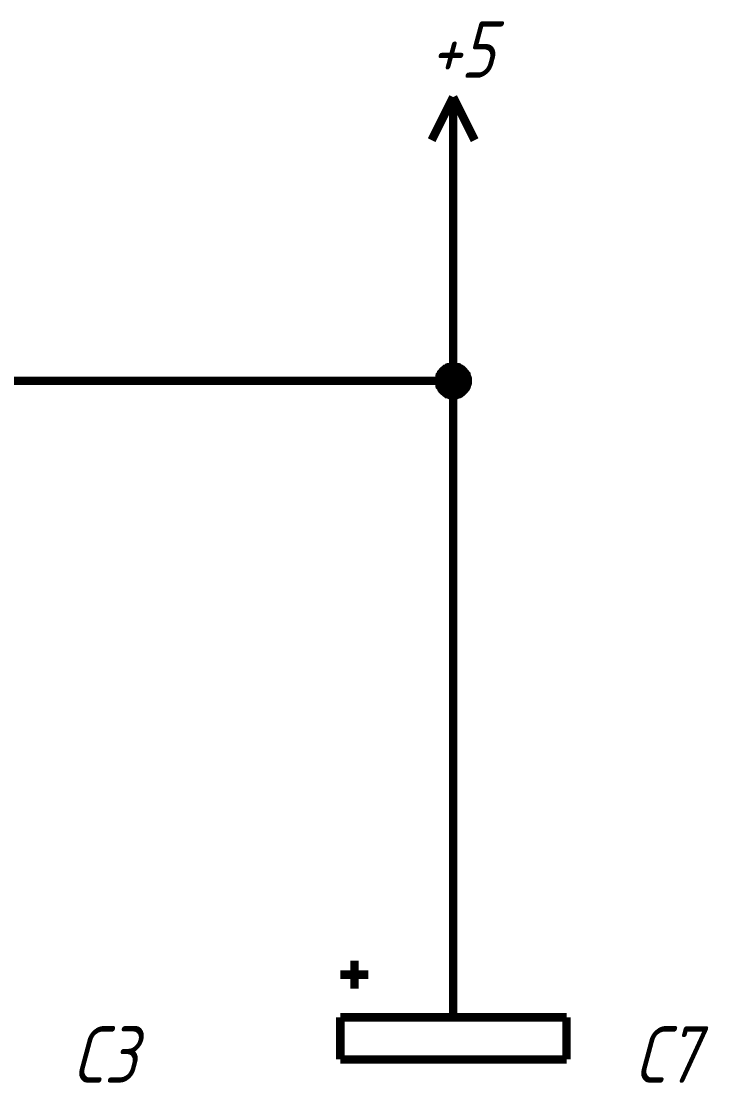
# Paper-space layout 'Layout1' of a CAD drawing. Extents: x -1 to 840, y -1 to 593.
# Drawn here: x 228.06 to 252.37, y 116.18 to 153.72 of the extents above; entities that cross this region are included whole.
import ezdxf

# ---------------------------------------------------------------- set-up
doc = ezdxf.new("R2010")
doc.units = 0
doc.header["$MEASUREMENT"] = 0
doc.layers.add('Sheet', color=255, linetype='CONTINUOUS')
doc.styles.add('GOST type A0', font='', dxfattribs={"oblique": 15, "height": 3.5})
doc.styles.get('GOST type A0').set_extended_font_data('GOST type A')

psp = doc.layouts.get("Layout1")

# ---------------------------------------------------------------- linework, layer by layer
at = {"layer": 'Sheet', "color": 7}
for points, const_width in [([(243.334, 151.035), (242.574, 149.513)], 0.3), ([(243.334, 151.035), (244.095, 149.513)], 0.3), ([(243.334, 148.503), (243.334, 151.035)], 0.3), ([(243.334, 141), (243.334, 148.503)], 0.3), ([(242.838, 141), (242.838, 141.032), (242.838, 141.047), (242.838, 141.078), (242.853, 141.109), (242.853, 141.125), (242.853, 141.156), (242.869, 141.171), (242.869, 141.202), (242.884, 141.218), (242.9, 141.233), (242.915, 141.265), (242.915, 141.28), (242.931, 141.296), (242.946, 141.311), (242.962, 141.342), (242.977, 141.358), (242.993, 141.373), (243.024, 141.389), (243.039, 141.404), (243.055, 141.42), (243.07, 141.42), (243.102, 141.435), (243.117, 141.451), (243.133, 141.466), (243.164, 141.466), (243.179, 141.482), (243.21, 141.482), (243.226, 141.482), (243.257, 141.498), (243.288, 141.498), (243.303, 141.498), (243.334, 141.498)], 0.3), ([(242.838, 141), (242.838, 141.032), (242.838, 141.047), (242.838, 141.078), (242.853, 141.109), (242.853, 141.125), (242.853, 141.156), (242.869, 141.171), (242.869, 141.202), (242.884, 141.218), (242.9, 141.233), (242.915, 141.265), (242.915, 141.28), (242.931, 141.296), (242.946, 141.311), (242.962, 141.342), (242.977, 141.358), (242.993, 141.373), (243.024, 141.389), (243.039, 141.404), (243.055, 141.42), (243.07, 141.42), (243.102, 141.435), (243.117, 141.451), (243.133, 141.466), (243.164, 141.466), (243.179, 141.482), (243.21, 141.482), (243.226, 141.482), (243.257, 141.498), (243.288, 141.498), (243.303, 141.498), (243.334, 141.498)], 0.3), ([(242.838, 141), (242.838, 141.032), (242.838, 141.047), (242.838, 141.078), (242.853, 141.109), (242.853, 141.125), (242.853, 141.156), (242.869, 141.171), (242.869, 141.202), (242.884, 141.218), (242.9, 141.233), (242.915, 141.265), (242.915, 141.28), (242.931, 141.296), (242.946, 141.311), (242.962, 141.342), (242.977, 141.358), (242.993, 141.373), (243.024, 141.389), (243.039, 141.404), (243.055, 141.42), (243.07, 141.42), (243.102, 141.435), (243.117, 141.451), (243.133, 141.466), (243.164, 141.466), (243.179, 141.482), (243.21, 141.482), (243.226, 141.482), (243.257, 141.498), (243.288, 141.498), (243.303, 141.498), (243.334, 141.498)], 0.3), ([(242.838, 141), (242.838, 141.032), (242.838, 141.047), (242.838, 141.078), (242.853, 141.109), (242.853, 141.125), (242.853, 141.156), (242.869, 141.171), (242.869, 141.202), (242.884, 141.218), (242.9, 141.233), (242.915, 141.265), (242.915, 141.28), (242.931, 141.296), (242.946, 141.311), (242.962, 141.342), (242.977, 141.358), (242.993, 141.373), (243.024, 141.389), (243.039, 141.404), (243.055, 141.42), (243.07, 141.42), (243.102, 141.435), (243.117, 141.451), (243.133, 141.466), (243.164, 141.466), (243.179, 141.482), (243.21, 141.482), (243.226, 141.482), (243.257, 141.498), (243.288, 141.498), (243.303, 141.498), (243.334, 141.498)], 0.3), ([(242.838, 141), (242.838, 141.032), (242.838, 141.047), (242.838, 141.078), (242.853, 141.109), (242.853, 141.125), (242.853, 141.156), (242.869, 141.171), (242.869, 141.202), (242.884, 141.218), (242.9, 141.233), (242.915, 141.265), (242.915, 141.28), (242.931, 141.296), (242.946, 141.311), (242.962, 141.342), (242.977, 141.358), (242.993, 141.373), (243.024, 141.389), (243.039, 141.404), (243.055, 141.42), (243.07, 141.42), (243.102, 141.435), (243.117, 141.451), (243.133, 141.466), (243.164, 141.466), (243.179, 141.482), (243.21, 141.482), (243.226, 141.482), (243.257, 141.498), (243.288, 141.498), (243.303, 141.498), (243.334, 141.498)], 0.3), ([(242.838, 141), (242.838, 141.032), (242.838, 141.047), (242.838, 141.078), (242.853, 141.109), (242.853, 141.125), (242.853, 141.156), (242.869, 141.171), (242.869, 141.202), (242.884, 141.218), (242.9, 141.233), (242.915, 141.265), (242.915, 141.28), (242.931, 141.296), (242.946, 141.311), (242.962, 141.342), (242.977, 141.358), (242.993, 141.373), (243.024, 141.389), (243.039, 141.404), (243.055, 141.42), (243.07, 141.42), (243.102, 141.435), (243.117, 141.451), (243.133, 141.466), (243.164, 141.466), (243.179, 141.482), (243.21, 141.482), (243.226, 141.482), (243.257, 141.498), (243.288, 141.498), (243.303, 141.498), (243.334, 141.498)], 0.3), ([(242.838, 141), (242.838, 141.032), (242.838, 141.047), (242.838, 141.078), (242.853, 141.109), (242.853, 141.125), (242.853, 141.156), (242.869, 141.171), (242.869, 141.202), (242.884, 141.218), (242.9, 141.233), (242.915, 141.265), (242.915, 141.28), (242.931, 141.296), (242.946, 141.311), (242.962, 141.342), (242.977, 141.358), (242.993, 141.373), (243.024, 141.389), (243.039, 141.404), (243.055, 141.42), (243.07, 141.42), (243.102, 141.435), (243.117, 141.451), (243.133, 141.466), (243.164, 141.466), (243.179, 141.482), (243.21, 141.482), (243.226, 141.482), (243.257, 141.498), (243.288, 141.498), (243.303, 141.498), (243.334, 141.498)], 0.0991), ([(242.838, 141), (242.838, 141.032), (242.838, 141.047), (242.838, 141.078), (242.853, 141.109), (242.853, 141.125), (242.853, 141.156), (242.869, 141.171), (242.869, 141.202), (242.884, 141.218), (242.9, 141.233), (242.915, 141.265), (242.915, 141.28), (242.931, 141.296), (242.946, 141.311), (242.962, 141.342), (242.977, 141.358), (242.993, 141.373), (243.024, 141.389), (243.039, 141.404), (243.055, 141.42), (243.07, 141.42), (243.102, 141.435), (243.117, 141.451), (243.133, 141.466), (243.164, 141.466), (243.179, 141.482), (243.21, 141.482), (243.226, 141.482), (243.257, 141.498), (243.288, 141.498), (243.303, 141.498), (243.334, 141.498)], 0.0991), ([(242.838, 141), (242.838, 141.032), (242.838, 141.047), (242.838, 141.078), (242.853, 141.109), (242.853, 141.125), (242.853, 141.156), (242.869, 141.171), (242.869, 141.202), (242.884, 141.218), (242.9, 141.233), (242.915, 141.265), (242.915, 141.28), (242.931, 141.296), (242.946, 141.311), (242.962, 141.342), (242.977, 141.358), (242.993, 141.373), (243.024, 141.389), (243.039, 141.404), (243.055, 141.42), (243.07, 141.42), (243.102, 141.435), (243.117, 141.451), (243.133, 141.466), (243.164, 141.466), (243.179, 141.482), (243.21, 141.482), (243.226, 141.482), (243.257, 141.498), (243.288, 141.498), (243.303, 141.498), (243.334, 141.498)], 0.0991), ([(242.838, 141), (242.838, 141.032), (242.838, 141.047), (242.838, 141.078), (242.853, 141.109), (242.853, 141.125), (242.853, 141.156), (242.869, 141.171), (242.869, 141.202), (242.884, 141.218), (242.9, 141.233), (242.915, 141.265), (242.915, 141.28), (242.931, 141.296), (242.946, 141.311), (242.962, 141.342), (242.977, 141.358), (242.993, 141.373), (243.024, 141.389), (243.039, 141.404), (243.055, 141.42), (243.07, 141.42), (243.102, 141.435), (243.117, 141.451), (243.133, 141.466), (243.164, 141.466), (243.179, 141.482), (243.21, 141.482), (243.226, 141.482), (243.257, 141.498), (243.288, 141.498), (243.303, 141.498), (243.334, 141.498)], 0.0991), ([(242.838, 141), (242.838, 141.032), (242.838, 141.047), (242.838, 141.078), (242.853, 141.109), (242.853, 141.125), (242.853, 141.156), (242.869, 141.171), (242.869, 141.202), (242.884, 141.218), (242.9, 141.233), (242.915, 141.265), (242.915, 141.28), (242.931, 141.296), (242.946, 141.311), (242.962, 141.342), (242.977, 141.358), (242.993, 141.373), (243.024, 141.389), (243.039, 141.404), (243.055, 141.42), (243.07, 141.42), (243.102, 141.435), (243.117, 141.451), (243.133, 141.466), (243.164, 141.466), (243.179, 141.482), (243.21, 141.482), (243.226, 141.482), (243.257, 141.498), (243.288, 141.498), (243.303, 141.498), (243.334, 141.498)], 0.0991), ([(242.838, 141), (242.838, 141.032), (242.838, 141.047), (242.838, 141.078), (242.853, 141.109), (242.853, 141.125), (242.853, 141.156), (242.869, 141.171), (242.869, 141.202), (242.884, 141.218), (242.9, 141.233), (242.915, 141.265), (242.915, 141.28), (242.931, 141.296), (242.946, 141.311), (242.962, 141.342), (242.977, 141.358), (242.993, 141.373), (243.024, 141.389), (243.039, 141.404), (243.055, 141.42), (243.07, 141.42), (243.102, 141.435), (243.117, 141.451), (243.133, 141.466), (243.164, 141.466), (243.179, 141.482), (243.21, 141.482), (243.226, 141.482), (243.257, 141.498), (243.288, 141.498), (243.303, 141.498), (243.334, 141.498)], 0.0991), ([(243.334, 141.498), (243.334, 141.498)], 0.3), ([(243.334, 141.498), (243.366, 141.498), (243.381, 141.498), (243.412, 141.498), (243.443, 141.482), (243.459, 141.482), (243.49, 141.482), (243.505, 141.466), (243.536, 141.466), (243.552, 141.451), (243.583, 141.435), (243.598, 141.42), (243.614, 141.42), (243.645, 141.404), (243.661, 141.389), (243.676, 141.373), (243.692, 141.358), (243.707, 141.342), (243.723, 141.311), (243.738, 141.296), (243.754, 141.28), (243.769, 141.265), (243.785, 141.233), (243.8, 141.218), (243.8, 141.202), (243.816, 141.171), (243.816, 141.156), (243.831, 141.125), (243.831, 141.109), (243.847, 141.078), (243.847, 141.047), (243.847, 141.032), (243.847, 141)], 0.3), ([(243.334, 141.498), (243.334, 141.498)], 0.3), ([(243.334, 141.498), (243.366, 141.498), (243.381, 141.498), (243.412, 141.498), (243.443, 141.482), (243.459, 141.482), (243.49, 141.482), (243.505, 141.466), (243.536, 141.466), (243.552, 141.451), (243.583, 141.435), (243.598, 141.42), (243.614, 141.42), (243.645, 141.404), (243.661, 141.389), (243.676, 141.373), (243.692, 141.358), (243.707, 141.342), (243.723, 141.311), (243.738, 141.296), (243.754, 141.28), (243.769, 141.265), (243.785, 141.233), (243.8, 141.218), (243.8, 141.202), (243.816, 141.171), (243.816, 141.156), (243.831, 141.125), (243.831, 141.109), (243.847, 141.078), (243.847, 141.047), (243.847, 141.032), (243.847, 141)], 0.3), ([(243.334, 141.498), (243.334, 141.498)], 0.3), ([(243.334, 141.498), (243.366, 141.498), (243.381, 141.498), (243.412, 141.498), (243.443, 141.482), (243.459, 141.482), (243.49, 141.482), (243.505, 141.466), (243.536, 141.466), (243.552, 141.451), (243.583, 141.435), (243.598, 141.42), (243.614, 141.42), (243.645, 141.404), (243.661, 141.389), (243.676, 141.373), (243.692, 141.358), (243.707, 141.342), (243.723, 141.311), (243.738, 141.296), (243.754, 141.28), (243.769, 141.265), (243.785, 141.233), (243.8, 141.218), (243.8, 141.202), (243.816, 141.171), (243.816, 141.156), (243.831, 141.125), (243.831, 141.109), (243.847, 141.078), (243.847, 141.047), (243.847, 141.032), (243.847, 141)], 0.3), ([(243.334, 141.498), (243.334, 141.498)], 0.3), ([(243.334, 141.498), (243.366, 141.498), (243.381, 141.498), (243.412, 141.498), (243.443, 141.482), (243.459, 141.482), (243.49, 141.482), (243.505, 141.466), (243.536, 141.466), (243.552, 141.451), (243.583, 141.435), (243.598, 141.42), (243.614, 141.42), (243.645, 141.404), (243.661, 141.389), (243.676, 141.373), (243.692, 141.358), (243.707, 141.342), (243.723, 141.311), (243.738, 141.296), (243.754, 141.28), (243.769, 141.265), (243.785, 141.233), (243.8, 141.218), (243.8, 141.202), (243.816, 141.171), (243.816, 141.156), (243.831, 141.125), (243.831, 141.109), (243.847, 141.078), (243.847, 141.047), (243.847, 141.032), (243.847, 141)], 0.3), ([(243.334, 141.498), (243.334, 141.498)], 0.3), ([(243.334, 141.498), (243.366, 141.498), (243.381, 141.498), (243.412, 141.498), (243.443, 141.482), (243.459, 141.482), (243.49, 141.482), (243.505, 141.466), (243.536, 141.466), (243.552, 141.451), (243.583, 141.435), (243.598, 141.42), (243.614, 141.42), (243.645, 141.404), (243.661, 141.389), (243.676, 141.373), (243.692, 141.358), (243.707, 141.342), (243.723, 141.311), (243.738, 141.296), (243.754, 141.28), (243.769, 141.265), (243.785, 141.233), (243.8, 141.218), (243.8, 141.202), (243.816, 141.171), (243.816, 141.156), (243.831, 141.125), (243.831, 141.109), (243.847, 141.078), (243.847, 141.047), (243.847, 141.032), (243.847, 141)], 0.3), ([(243.334, 141.498), (243.334, 141.498)], 0.3), ([(243.334, 141.498), (243.366, 141.498), (243.381, 141.498), (243.412, 141.498), (243.443, 141.482), (243.459, 141.482), (243.49, 141.482), (243.505, 141.466), (243.536, 141.466), (243.552, 141.451), (243.583, 141.435), (243.598, 141.42), (243.614, 141.42), (243.645, 141.404), (243.661, 141.389), (243.676, 141.373), (243.692, 141.358), (243.707, 141.342), (243.723, 141.311), (243.738, 141.296), (243.754, 141.28), (243.769, 141.265), (243.785, 141.233), (243.8, 141.218), (243.8, 141.202), (243.816, 141.171), (243.816, 141.156), (243.831, 141.125), (243.831, 141.109), (243.847, 141.078), (243.847, 141.047), (243.847, 141.032), (243.847, 141)], 0.3), ([(243.334, 141.498), (243.334, 141.498)], 0.0991), ([(243.334, 141.498), (243.366, 141.498), (243.381, 141.498), (243.412, 141.498), (243.443, 141.482), (243.459, 141.482), (243.49, 141.482), (243.505, 141.466), (243.536, 141.466), (243.552, 141.451), (243.583, 141.435), (243.598, 141.42), (243.614, 141.42), (243.645, 141.404), (243.661, 141.389), (243.676, 141.373), (243.692, 141.358), (243.707, 141.342), (243.723, 141.311), (243.738, 141.296), (243.754, 141.28), (243.769, 141.265), (243.785, 141.233), (243.8, 141.218), (243.8, 141.202), (243.816, 141.171), (243.816, 141.156), (243.831, 141.125), (243.831, 141.109), (243.847, 141.078), (243.847, 141.047), (243.847, 141.032), (243.847, 141)], 0.0991), ([(243.334, 141.498), (243.334, 141.498)], 0.0991), ([(243.334, 141.498), (243.366, 141.498), (243.381, 141.498), (243.412, 141.498), (243.443, 141.482), (243.459, 141.482), (243.49, 141.482), (243.505, 141.466), (243.536, 141.466), (243.552, 141.451), (243.583, 141.435), (243.598, 141.42), (243.614, 141.42), (243.645, 141.404), (243.661, 141.389), (243.676, 141.373), (243.692, 141.358), (243.707, 141.342), (243.723, 141.311), (243.738, 141.296), (243.754, 141.28), (243.769, 141.265), (243.785, 141.233), (243.8, 141.218), (243.8, 141.202), (243.816, 141.171), (243.816, 141.156), (243.831, 141.125), (243.831, 141.109), (243.847, 141.078), (243.847, 141.047), (243.847, 141.032), (243.847, 141)], 0.0991), ([(243.334, 141.498), (243.334, 141.498)], 0.0991), ([(243.334, 141.498), (243.366, 141.498), (243.381, 141.498), (243.412, 141.498), (243.443, 141.482), (243.459, 141.482), (243.49, 141.482), (243.505, 141.466), (243.536, 141.466), (243.552, 141.451), (243.583, 141.435), (243.598, 141.42), (243.614, 141.42), (243.645, 141.404), (243.661, 141.389), (243.676, 141.373), (243.692, 141.358), (243.707, 141.342), (243.723, 141.311), (243.738, 141.296), (243.754, 141.28), (243.769, 141.265), (243.785, 141.233), (243.8, 141.218), (243.8, 141.202), (243.816, 141.171), (243.816, 141.156), (243.831, 141.125), (243.831, 141.109), (243.847, 141.078), (243.847, 141.047), (243.847, 141.032), (243.847, 141)], 0.0991), ([(243.334, 141.498), (243.334, 141.498)], 0.0991), ([(243.334, 141.498), (243.366, 141.498), (243.381, 141.498), (243.412, 141.498), (243.443, 141.482), (243.459, 141.482), (243.49, 141.482), (243.505, 141.466), (243.536, 141.466), (243.552, 141.451), (243.583, 141.435), (243.598, 141.42), (243.614, 141.42), (243.645, 141.404), (243.661, 141.389), (243.676, 141.373), (243.692, 141.358), (243.707, 141.342), (243.723, 141.311), (243.738, 141.296), (243.754, 141.28), (243.769, 141.265), (243.785, 141.233), (243.8, 141.218), (243.8, 141.202), (243.816, 141.171), (243.816, 141.156), (243.831, 141.125), (243.831, 141.109), (243.847, 141.078), (243.847, 141.047), (243.847, 141.032), (243.847, 141)], 0.0991), ([(243.334, 141.498), (243.334, 141.498)], 0.0991), ([(243.334, 141.498), (243.366, 141.498), (243.381, 141.498), (243.412, 141.498), (243.443, 141.482), (243.459, 141.482), (243.49, 141.482), (243.505, 141.466), (243.536, 141.466), (243.552, 141.451), (243.583, 141.435), (243.598, 141.42), (243.614, 141.42), (243.645, 141.404), (243.661, 141.389), (243.676, 141.373), (243.692, 141.358), (243.707, 141.342), (243.723, 141.311), (243.738, 141.296), (243.754, 141.28), (243.769, 141.265), (243.785, 141.233), (243.8, 141.218), (243.8, 141.202), (243.816, 141.171), (243.816, 141.156), (243.831, 141.125), (243.831, 141.109), (243.847, 141.078), (243.847, 141.047), (243.847, 141.032), (243.847, 141)], 0.0991), ([(243.334, 141.498), (243.334, 141.498)], 0.0991), ([(243.334, 141.498), (243.366, 141.498), (243.381, 141.498), (243.412, 141.498), (243.443, 141.482), (243.459, 141.482), (243.49, 141.482), (243.505, 141.466), (243.536, 141.466), (243.552, 141.451), (243.583, 141.435), (243.598, 141.42), (243.614, 141.42), (243.645, 141.404), (243.661, 141.389), (243.676, 141.373), (243.692, 141.358), (243.707, 141.342), (243.723, 141.311), (243.738, 141.296), (243.754, 141.28), (243.769, 141.265), (243.785, 141.233), (243.8, 141.218), (243.8, 141.202), (243.816, 141.171), (243.816, 141.156), (243.831, 141.125), (243.831, 141.109), (243.847, 141.078), (243.847, 141.047), (243.847, 141.032), (243.847, 141)], 0.0991), ([(218.35, 141), (243.334, 141)], 0.3), ([(243.334, 140.488), (243.303, 140.488), (243.288, 140.488), (243.257, 140.488), (243.226, 140.503), (243.21, 140.503), (243.179, 140.519), (243.164, 140.519), (243.133, 140.534), (243.117, 140.534), (243.102, 140.55), (243.07, 140.566), (243.055, 140.581), (243.039, 140.597), (243.024, 140.612), (242.993, 140.628), (242.977, 140.643), (242.962, 140.659), (242.946, 140.674), (242.931, 140.69), (242.915, 140.721), (242.915, 140.736), (242.9, 140.752), (242.884, 140.783), (242.869, 140.799), (242.869, 140.83), (242.853, 140.845), (242.853, 140.876), (242.853, 140.892), (242.838, 140.923), (242.838, 140.954), (242.838, 140.969), (242.838, 141)], 0.3), ([(242.838, 141), (242.838, 141)], 0.3), ([(243.334, 140.488), (243.303, 140.488), (243.288, 140.488), (243.257, 140.488), (243.226, 140.503), (243.21, 140.503), (243.179, 140.519), (243.164, 140.519), (243.133, 140.534), (243.117, 140.534), (243.102, 140.55), (243.07, 140.566), (243.055, 140.581), (243.039, 140.597), (243.024, 140.612), (242.993, 140.628), (242.977, 140.643), (242.962, 140.659), (242.946, 140.674), (242.931, 140.69), (242.915, 140.721), (242.915, 140.736), (242.9, 140.752), (242.884, 140.783), (242.869, 140.799), (242.869, 140.83), (242.853, 140.845), (242.853, 140.876), (242.853, 140.892), (242.838, 140.923), (242.838, 140.954), (242.838, 140.969), (242.838, 141)], 0.3), ([(242.838, 141), (242.838, 141)], 0.3), ([(243.334, 140.488), (243.303, 140.488), (243.288, 140.488), (243.257, 140.488), (243.226, 140.503), (243.21, 140.503), (243.179, 140.519), (243.164, 140.519), (243.133, 140.534), (243.117, 140.534), (243.102, 140.55), (243.07, 140.566), (243.055, 140.581), (243.039, 140.597), (243.024, 140.612), (242.993, 140.628), (242.977, 140.643), (242.962, 140.659), (242.946, 140.674), (242.931, 140.69), (242.915, 140.721), (242.915, 140.736), (242.9, 140.752), (242.884, 140.783), (242.869, 140.799), (242.869, 140.83), (242.853, 140.845), (242.853, 140.876), (242.853, 140.892), (242.838, 140.923), (242.838, 140.954), (242.838, 140.969), (242.838, 141)], 0.3), ([(242.838, 141), (242.838, 141)], 0.3), ([(243.334, 140.488), (243.303, 140.488), (243.288, 140.488), (243.257, 140.488), (243.226, 140.503), (243.21, 140.503), (243.179, 140.519), (243.164, 140.519), (243.133, 140.534), (243.117, 140.534), (243.102, 140.55), (243.07, 140.566), (243.055, 140.581), (243.039, 140.597), (243.024, 140.612), (242.993, 140.628), (242.977, 140.643), (242.962, 140.659), (242.946, 140.674), (242.931, 140.69), (242.915, 140.721), (242.915, 140.736), (242.9, 140.752), (242.884, 140.783), (242.869, 140.799), (242.869, 140.83), (242.853, 140.845), (242.853, 140.876), (242.853, 140.892), (242.838, 140.923), (242.838, 140.954), (242.838, 140.969), (242.838, 141)], 0.3), ([(242.838, 141), (242.838, 141)], 0.3), ([(243.334, 140.488), (243.303, 140.488), (243.288, 140.488), (243.257, 140.488), (243.226, 140.503), (243.21, 140.503), (243.179, 140.519), (243.164, 140.519), (243.133, 140.534), (243.117, 140.534), (243.102, 140.55), (243.07, 140.566), (243.055, 140.581), (243.039, 140.597), (243.024, 140.612), (242.993, 140.628), (242.977, 140.643), (242.962, 140.659), (242.946, 140.674), (242.931, 140.69), (242.915, 140.721), (242.915, 140.736), (242.9, 140.752), (242.884, 140.783), (242.869, 140.799), (242.869, 140.83), (242.853, 140.845), (242.853, 140.876), (242.853, 140.892), (242.838, 140.923), (242.838, 140.954), (242.838, 140.969), (242.838, 141)], 0.3), ([(242.838, 141), (242.838, 141)], 0.3), ([(243.334, 140.488), (243.303, 140.488), (243.288, 140.488), (243.257, 140.488), (243.226, 140.503), (243.21, 140.503), (243.179, 140.519), (243.164, 140.519), (243.133, 140.534), (243.117, 140.534), (243.102, 140.55), (243.07, 140.566), (243.055, 140.581), (243.039, 140.597), (243.024, 140.612), (242.993, 140.628), (242.977, 140.643), (242.962, 140.659), (242.946, 140.674), (242.931, 140.69), (242.915, 140.721), (242.915, 140.736), (242.9, 140.752), (242.884, 140.783), (242.869, 140.799), (242.869, 140.83), (242.853, 140.845), (242.853, 140.876), (242.853, 140.892), (242.838, 140.923), (242.838, 140.954), (242.838, 140.969), (242.838, 141)], 0.3), ([(242.838, 141), (242.838, 141)], 0.3), ([(243.334, 140.488), (243.303, 140.488), (243.288, 140.488), (243.257, 140.488), (243.226, 140.503), (243.21, 140.503), (243.179, 140.519), (243.164, 140.519), (243.133, 140.534), (243.117, 140.534), (243.102, 140.55), (243.07, 140.566), (243.055, 140.581), (243.039, 140.597), (243.024, 140.612), (242.993, 140.628), (242.977, 140.643), (242.962, 140.659), (242.946, 140.674), (242.931, 140.69), (242.915, 140.721), (242.915, 140.736), (242.9, 140.752), (242.884, 140.783), (242.869, 140.799), (242.869, 140.83), (242.853, 140.845), (242.853, 140.876), (242.853, 140.892), (242.838, 140.923), (242.838, 140.954), (242.838, 140.969), (242.838, 141)], 0.0991), ([(242.838, 141), (242.838, 141)], 0.0991), ([(243.334, 140.488), (243.303, 140.488), (243.288, 140.488), (243.257, 140.488), (243.226, 140.503), (243.21, 140.503), (243.179, 140.519), (243.164, 140.519), (243.133, 140.534), (243.117, 140.534), (243.102, 140.55), (243.07, 140.566), (243.055, 140.581), (243.039, 140.597), (243.024, 140.612), (242.993, 140.628), (242.977, 140.643), (242.962, 140.659), (242.946, 140.674), (242.931, 140.69), (242.915, 140.721), (242.915, 140.736), (242.9, 140.752), (242.884, 140.783), (242.869, 140.799), (242.869, 140.83), (242.853, 140.845), (242.853, 140.876), (242.853, 140.892), (242.838, 140.923), (242.838, 140.954), (242.838, 140.969), (242.838, 141)], 0.0991), ([(242.838, 141), (242.838, 141)], 0.0991), ([(243.334, 140.488), (243.303, 140.488), (243.288, 140.488), (243.257, 140.488), (243.226, 140.503), (243.21, 140.503), (243.179, 140.519), (243.164, 140.519), (243.133, 140.534), (243.117, 140.534), (243.102, 140.55), (243.07, 140.566), (243.055, 140.581), (243.039, 140.597), (243.024, 140.612), (242.993, 140.628), (242.977, 140.643), (242.962, 140.659), (242.946, 140.674), (242.931, 140.69), (242.915, 140.721), (242.915, 140.736), (242.9, 140.752), (242.884, 140.783), (242.869, 140.799), (242.869, 140.83), (242.853, 140.845), (242.853, 140.876), (242.853, 140.892), (242.838, 140.923), (242.838, 140.954), (242.838, 140.969), (242.838, 141)], 0.0991), ([(242.838, 141), (242.838, 141)], 0.0991), ([(243.334, 140.488), (243.303, 140.488), (243.288, 140.488), (243.257, 140.488), (243.226, 140.503), (243.21, 140.503), (243.179, 140.519), (243.164, 140.519), (243.133, 140.534), (243.117, 140.534), (243.102, 140.55), (243.07, 140.566), (243.055, 140.581), (243.039, 140.597), (243.024, 140.612), (242.993, 140.628), (242.977, 140.643), (242.962, 140.659), (242.946, 140.674), (242.931, 140.69), (242.915, 140.721), (242.915, 140.736), (242.9, 140.752), (242.884, 140.783), (242.869, 140.799), (242.869, 140.83), (242.853, 140.845), (242.853, 140.876), (242.853, 140.892), (242.838, 140.923), (242.838, 140.954), (242.838, 140.969), (242.838, 141)], 0.0991), ([(242.838, 141), (242.838, 141)], 0.0991), ([(243.334, 140.488), (243.303, 140.488), (243.288, 140.488), (243.257, 140.488), (243.226, 140.503), (243.21, 140.503), (243.179, 140.519), (243.164, 140.519), (243.133, 140.534), (243.117, 140.534), (243.102, 140.55), (243.07, 140.566), (243.055, 140.581), (243.039, 140.597), (243.024, 140.612), (242.993, 140.628), (242.977, 140.643), (242.962, 140.659), (242.946, 140.674), (242.931, 140.69), (242.915, 140.721), (242.915, 140.736), (242.9, 140.752), (242.884, 140.783), (242.869, 140.799), (242.869, 140.83), (242.853, 140.845), (242.853, 140.876), (242.853, 140.892), (242.838, 140.923), (242.838, 140.954), (242.838, 140.969), (242.838, 141)], 0.0991), ([(242.838, 141), (242.838, 141)], 0.0991), ([(243.334, 140.488), (243.303, 140.488), (243.288, 140.488), (243.257, 140.488), (243.226, 140.503), (243.21, 140.503), (243.179, 140.519), (243.164, 140.519), (243.133, 140.534), (243.117, 140.534), (243.102, 140.55), (243.07, 140.566), (243.055, 140.581), (243.039, 140.597), (243.024, 140.612), (242.993, 140.628), (242.977, 140.643), (242.962, 140.659), (242.946, 140.674), (242.931, 140.69), (242.915, 140.721), (242.915, 140.736), (242.9, 140.752), (242.884, 140.783), (242.869, 140.799), (242.869, 140.83), (242.853, 140.845), (242.853, 140.876), (242.853, 140.892), (242.838, 140.923), (242.838, 140.954), (242.838, 140.969), (242.838, 141)], 0.0991), ([(242.838, 141), (242.838, 141)], 0.0991), ([(243.334, 141), (243.334, 120.993)], 0.3), ([(243.847, 141), (243.847, 140.969), (243.847, 140.954), (243.847, 140.923), (243.831, 140.892), (243.831, 140.876), (243.816, 140.845), (243.816, 140.83), (243.8, 140.799), (243.8, 140.783), (243.785, 140.752), (243.769, 140.736), (243.754, 140.721), (243.738, 140.69), (243.723, 140.674), (243.707, 140.659), (243.692, 140.643), (243.676, 140.628), (243.661, 140.612), (243.645, 140.597), (243.614, 140.581), (243.598, 140.566), (243.583, 140.55), (243.552, 140.534), (243.536, 140.534), (243.505, 140.519), (243.49, 140.519), (243.459, 140.503), (243.443, 140.503), (243.412, 140.488), (243.381, 140.488), (243.366, 140.488), (243.334, 140.488)], 0.3), ([(243.847, 141), (243.847, 140.969), (243.847, 140.954), (243.847, 140.923), (243.831, 140.892), (243.831, 140.876), (243.816, 140.845), (243.816, 140.83), (243.8, 140.799), (243.8, 140.783), (243.785, 140.752), (243.769, 140.736), (243.754, 140.721), (243.738, 140.69), (243.723, 140.674), (243.707, 140.659), (243.692, 140.643), (243.676, 140.628), (243.661, 140.612), (243.645, 140.597), (243.614, 140.581), (243.598, 140.566), (243.583, 140.55), (243.552, 140.534), (243.536, 140.534), (243.505, 140.519), (243.49, 140.519), (243.459, 140.503), (243.443, 140.503), (243.412, 140.488), (243.381, 140.488), (243.366, 140.488), (243.334, 140.488)], 0.3), ([(243.847, 141), (243.847, 140.969), (243.847, 140.954), (243.847, 140.923), (243.831, 140.892), (243.831, 140.876), (243.816, 140.845), (243.816, 140.83), (243.8, 140.799), (243.8, 140.783), (243.785, 140.752), (243.769, 140.736), (243.754, 140.721), (243.738, 140.69), (243.723, 140.674), (243.707, 140.659), (243.692, 140.643), (243.676, 140.628), (243.661, 140.612), (243.645, 140.597), (243.614, 140.581), (243.598, 140.566), (243.583, 140.55), (243.552, 140.534), (243.536, 140.534), (243.505, 140.519), (243.49, 140.519), (243.459, 140.503), (243.443, 140.503), (243.412, 140.488), (243.381, 140.488), (243.366, 140.488), (243.334, 140.488)], 0.3), ([(243.847, 141), (243.847, 140.969), (243.847, 140.954), (243.847, 140.923), (243.831, 140.892), (243.831, 140.876), (243.816, 140.845), (243.816, 140.83), (243.8, 140.799), (243.8, 140.783), (243.785, 140.752), (243.769, 140.736), (243.754, 140.721), (243.738, 140.69), (243.723, 140.674), (243.707, 140.659), (243.692, 140.643), (243.676, 140.628), (243.661, 140.612), (243.645, 140.597), (243.614, 140.581), (243.598, 140.566), (243.583, 140.55), (243.552, 140.534), (243.536, 140.534), (243.505, 140.519), (243.49, 140.519), (243.459, 140.503), (243.443, 140.503), (243.412, 140.488), (243.381, 140.488), (243.366, 140.488), (243.334, 140.488)], 0.3), ([(243.847, 141), (243.847, 140.969), (243.847, 140.954), (243.847, 140.923), (243.831, 140.892), (243.831, 140.876), (243.816, 140.845), (243.816, 140.83), (243.8, 140.799), (243.8, 140.783), (243.785, 140.752), (243.769, 140.736), (243.754, 140.721), (243.738, 140.69), (243.723, 140.674), (243.707, 140.659), (243.692, 140.643), (243.676, 140.628), (243.661, 140.612), (243.645, 140.597), (243.614, 140.581), (243.598, 140.566), (243.583, 140.55), (243.552, 140.534), (243.536, 140.534), (243.505, 140.519), (243.49, 140.519), (243.459, 140.503), (243.443, 140.503), (243.412, 140.488), (243.381, 140.488), (243.366, 140.488), (243.334, 140.488)], 0.3), ([(243.847, 141), (243.847, 140.969), (243.847, 140.954), (243.847, 140.923), (243.831, 140.892), (243.831, 140.876), (243.816, 140.845), (243.816, 140.83), (243.8, 140.799), (243.8, 140.783), (243.785, 140.752), (243.769, 140.736), (243.754, 140.721), (243.738, 140.69), (243.723, 140.674), (243.707, 140.659), (243.692, 140.643), (243.676, 140.628), (243.661, 140.612), (243.645, 140.597), (243.614, 140.581), (243.598, 140.566), (243.583, 140.55), (243.552, 140.534), (243.536, 140.534), (243.505, 140.519), (243.49, 140.519), (243.459, 140.503), (243.443, 140.503), (243.412, 140.488), (243.381, 140.488), (243.366, 140.488), (243.334, 140.488)], 0.3), ([(243.847, 141), (243.847, 140.969), (243.847, 140.954), (243.847, 140.923), (243.831, 140.892), (243.831, 140.876), (243.816, 140.845), (243.816, 140.83), (243.8, 140.799), (243.8, 140.783), (243.785, 140.752), (243.769, 140.736), (243.754, 140.721), (243.738, 140.69), (243.723, 140.674), (243.707, 140.659), (243.692, 140.643), (243.676, 140.628), (243.661, 140.612), (243.645, 140.597), (243.614, 140.581), (243.598, 140.566), (243.583, 140.55), (243.552, 140.534), (243.536, 140.534), (243.505, 140.519), (243.49, 140.519), (243.459, 140.503), (243.443, 140.503), (243.412, 140.488), (243.381, 140.488), (243.366, 140.488), (243.334, 140.488)], 0.0991), ([(243.847, 141), (243.847, 140.969), (243.847, 140.954), (243.847, 140.923), (243.831, 140.892), (243.831, 140.876), (243.816, 140.845), (243.816, 140.83), (243.8, 140.799), (243.8, 140.783), (243.785, 140.752), (243.769, 140.736), (243.754, 140.721), (243.738, 140.69), (243.723, 140.674), (243.707, 140.659), (243.692, 140.643), (243.676, 140.628), (243.661, 140.612), (243.645, 140.597), (243.614, 140.581), (243.598, 140.566), (243.583, 140.55), (243.552, 140.534), (243.536, 140.534), (243.505, 140.519), (243.49, 140.519), (243.459, 140.503), (243.443, 140.503), (243.412, 140.488), (243.381, 140.488), (243.366, 140.488), (243.334, 140.488)], 0.0991), ([(243.847, 141), (243.847, 140.969), (243.847, 140.954), (243.847, 140.923), (243.831, 140.892), (243.831, 140.876), (243.816, 140.845), (243.816, 140.83), (243.8, 140.799), (243.8, 140.783), (243.785, 140.752), (243.769, 140.736), (243.754, 140.721), (243.738, 140.69), (243.723, 140.674), (243.707, 140.659), (243.692, 140.643), (243.676, 140.628), (243.661, 140.612), (243.645, 140.597), (243.614, 140.581), (243.598, 140.566), (243.583, 140.55), (243.552, 140.534), (243.536, 140.534), (243.505, 140.519), (243.49, 140.519), (243.459, 140.503), (243.443, 140.503), (243.412, 140.488), (243.381, 140.488), (243.366, 140.488), (243.334, 140.488)], 0.0991), ([(243.847, 141), (243.847, 140.969), (243.847, 140.954), (243.847, 140.923), (243.831, 140.892), (243.831, 140.876), (243.816, 140.845), (243.816, 140.83), (243.8, 140.799), (243.8, 140.783), (243.785, 140.752), (243.769, 140.736), (243.754, 140.721), (243.738, 140.69), (243.723, 140.674), (243.707, 140.659), (243.692, 140.643), (243.676, 140.628), (243.661, 140.612), (243.645, 140.597), (243.614, 140.581), (243.598, 140.566), (243.583, 140.55), (243.552, 140.534), (243.536, 140.534), (243.505, 140.519), (243.49, 140.519), (243.459, 140.503), (243.443, 140.503), (243.412, 140.488), (243.381, 140.488), (243.366, 140.488), (243.334, 140.488)], 0.0991), ([(243.847, 141), (243.847, 140.969), (243.847, 140.954), (243.847, 140.923), (243.831, 140.892), (243.831, 140.876), (243.816, 140.845), (243.816, 140.83), (243.8, 140.799), (243.8, 140.783), (243.785, 140.752), (243.769, 140.736), (243.754, 140.721), (243.738, 140.69), (243.723, 140.674), (243.707, 140.659), (243.692, 140.643), (243.676, 140.628), (243.661, 140.612), (243.645, 140.597), (243.614, 140.581), (243.598, 140.566), (243.583, 140.55), (243.552, 140.534), (243.536, 140.534), (243.505, 140.519), (243.49, 140.519), (243.459, 140.503), (243.443, 140.503), (243.412, 140.488), (243.381, 140.488), (243.366, 140.488), (243.334, 140.488)], 0.0991), ([(243.847, 141), (243.847, 140.969), (243.847, 140.954), (243.847, 140.923), (243.831, 140.892), (243.831, 140.876), (243.816, 140.845), (243.816, 140.83), (243.8, 140.799), (243.8, 140.783), (243.785, 140.752), (243.769, 140.736), (243.754, 140.721), (243.738, 140.69), (243.723, 140.674), (243.707, 140.659), (243.692, 140.643), (243.676, 140.628), (243.661, 140.612), (243.645, 140.597), (243.614, 140.581), (243.598, 140.566), (243.583, 140.55), (243.552, 140.534), (243.536, 140.534), (243.505, 140.519), (243.49, 140.519), (243.459, 140.503), (243.443, 140.503), (243.412, 140.488), (243.381, 140.488), (243.366, 140.488), (243.334, 140.488)], 0.0991), ([(243.847, 141), (243.847, 141), (243.847, 141), (243.847, 141), (243.847, 141), (243.847, 141), (243.847, 141), (243.847, 141), (243.847, 141), (243.847, 141), (243.847, 141), (243.847, 141), (243.847, 141), (243.847, 141), (243.847, 141), (243.847, 141), (243.847, 141), (243.847, 141), (243.847, 141), (243.847, 141), (243.847, 141), (243.847, 141), (243.847, 141), (243.847, 141), (243.847, 141), (243.847, 141), (243.847, 141), (243.847, 141), (243.847, 141), (243.847, 141), (243.847, 141), (243.847, 141), (243.847, 141)], 0.3), ([(243.847, 141), (243.847, 141)], 0.3), ([(243.847, 141), (243.847, 141), (243.847, 141), (243.847, 141), (243.847, 141), (243.847, 141), (243.847, 141), (243.847, 141), (243.847, 141), (243.847, 141), (243.847, 141), (243.847, 141), (243.847, 141), (243.847, 141), (243.847, 141), (243.847, 141), (243.847, 141), (243.847, 141), (243.847, 141), (243.847, 141), (243.847, 141), (243.847, 141), (243.847, 141), (243.847, 141), (243.847, 141), (243.847, 141), (243.847, 141), (243.847, 141), (243.847, 141), (243.847, 141), (243.847, 141), (243.847, 141), (243.847, 141)], 0.3), ([(243.847, 141), (243.847, 141)], 0.3), ([(243.847, 141), (243.847, 141), (243.847, 141), (243.847, 141), (243.847, 141), (243.847, 141), (243.847, 141), (243.847, 141), (243.847, 141), (243.847, 141), (243.847, 141), (243.847, 141), (243.847, 141), (243.847, 141), (243.847, 141), (243.847, 141), (243.847, 141), (243.847, 141), (243.847, 141), (243.847, 141), (243.847, 141), (243.847, 141), (243.847, 141), (243.847, 141), (243.847, 141), (243.847, 141), (243.847, 141), (243.847, 141), (243.847, 141), (243.847, 141), (243.847, 141), (243.847, 141), (243.847, 141)], 0.3), ([(243.847, 141), (243.847, 141)], 0.3), ([(243.847, 141), (243.847, 141), (243.847, 141), (243.847, 141), (243.847, 141), (243.847, 141), (243.847, 141), (243.847, 141), (243.847, 141), (243.847, 141), (243.847, 141), (243.847, 141), (243.847, 141), (243.847, 141), (243.847, 141), (243.847, 141), (243.847, 141), (243.847, 141), (243.847, 141), (243.847, 141), (243.847, 141), (243.847, 141), (243.847, 141), (243.847, 141), (243.847, 141), (243.847, 141), (243.847, 141), (243.847, 141), (243.847, 141), (243.847, 141), (243.847, 141), (243.847, 141), (243.847, 141)], 0.3), ([(243.847, 141), (243.847, 141)], 0.3), ([(243.847, 141), (243.847, 141), (243.847, 141), (243.847, 141), (243.847, 141), (243.847, 141), (243.847, 141), (243.847, 141), (243.847, 141), (243.847, 141), (243.847, 141), (243.847, 141), (243.847, 141), (243.847, 141), (243.847, 141), (243.847, 141), (243.847, 141), (243.847, 141), (243.847, 141), (243.847, 141), (243.847, 141), (243.847, 141), (243.847, 141), (243.847, 141), (243.847, 141), (243.847, 141), (243.847, 141), (243.847, 141), (243.847, 141), (243.847, 141), (243.847, 141), (243.847, 141), (243.847, 141)], 0.3), ([(243.847, 141), (243.847, 141)], 0.3), ([(243.847, 141), (243.847, 141), (243.847, 141), (243.847, 141), (243.847, 141), (243.847, 141), (243.847, 141), (243.847, 141), (243.847, 141), (243.847, 141), (243.847, 141), (243.847, 141), (243.847, 141), (243.847, 141), (243.847, 141), (243.847, 141), (243.847, 141), (243.847, 141), (243.847, 141), (243.847, 141), (243.847, 141), (243.847, 141), (243.847, 141), (243.847, 141), (243.847, 141), (243.847, 141), (243.847, 141), (243.847, 141), (243.847, 141), (243.847, 141), (243.847, 141), (243.847, 141), (243.847, 141)], 0.3), ([(243.847, 141), (243.847, 141)], 0.3), ([(243.847, 141), (243.847, 141), (243.847, 141), (243.847, 141), (243.847, 141), (243.847, 141), (243.847, 141), (243.847, 141), (243.847, 141), (243.847, 141), (243.847, 141), (243.847, 141), (243.847, 141), (243.847, 141), (243.847, 141), (243.847, 141), (243.847, 141), (243.847, 141), (243.847, 141), (243.847, 141), (243.847, 141), (243.847, 141), (243.847, 141), (243.847, 141), (243.847, 141), (243.847, 141), (243.847, 141), (243.847, 141), (243.847, 141), (243.847, 141), (243.847, 141), (243.847, 141), (243.847, 141)], 0.0991), ([(243.847, 141), (243.847, 141)], 0.0991), ([(243.847, 141), (243.847, 141), (243.847, 141), (243.847, 141), (243.847, 141), (243.847, 141), (243.847, 141), (243.847, 141), (243.847, 141), (243.847, 141), (243.847, 141), (243.847, 141), (243.847, 141), (243.847, 141), (243.847, 141), (243.847, 141), (243.847, 141), (243.847, 141), (243.847, 141), (243.847, 141), (243.847, 141), (243.847, 141), (243.847, 141), (243.847, 141), (243.847, 141), (243.847, 141), (243.847, 141), (243.847, 141), (243.847, 141), (243.847, 141), (243.847, 141), (243.847, 141), (243.847, 141)], 0.0991), ([(243.847, 141), (243.847, 141)], 0.0991), ([(243.847, 141), (243.847, 141), (243.847, 141), (243.847, 141), (243.847, 141), (243.847, 141), (243.847, 141), (243.847, 141), (243.847, 141), (243.847, 141), (243.847, 141), (243.847, 141), (243.847, 141), (243.847, 141), (243.847, 141), (243.847, 141), (243.847, 141), (243.847, 141), (243.847, 141), (243.847, 141), (243.847, 141), (243.847, 141), (243.847, 141), (243.847, 141), (243.847, 141), (243.847, 141), (243.847, 141), (243.847, 141), (243.847, 141), (243.847, 141), (243.847, 141), (243.847, 141), (243.847, 141)], 0.0991), ([(243.847, 141), (243.847, 141)], 0.0991), ([(243.847, 141), (243.847, 141), (243.847, 141), (243.847, 141), (243.847, 141), (243.847, 141), (243.847, 141), (243.847, 141), (243.847, 141), (243.847, 141), (243.847, 141), (243.847, 141), (243.847, 141), (243.847, 141), (243.847, 141), (243.847, 141), (243.847, 141), (243.847, 141), (243.847, 141), (243.847, 141), (243.847, 141), (243.847, 141), (243.847, 141), (243.847, 141), (243.847, 141), (243.847, 141), (243.847, 141), (243.847, 141), (243.847, 141), (243.847, 141), (243.847, 141), (243.847, 141), (243.847, 141)], 0.0991), ([(243.847, 141), (243.847, 141)], 0.0991), ([(243.847, 141), (243.847, 141), (243.847, 141), (243.847, 141), (243.847, 141), (243.847, 141), (243.847, 141), (243.847, 141), (243.847, 141), (243.847, 141), (243.847, 141), (243.847, 141), (243.847, 141), (243.847, 141), (243.847, 141), (243.847, 141), (243.847, 141), (243.847, 141), (243.847, 141), (243.847, 141), (243.847, 141), (243.847, 141), (243.847, 141), (243.847, 141), (243.847, 141), (243.847, 141), (243.847, 141), (243.847, 141), (243.847, 141), (243.847, 141), (243.847, 141), (243.847, 141), (243.847, 141)], 0.0991), ([(243.847, 141), (243.847, 141)], 0.0991), ([(243.847, 141), (243.847, 141), (243.847, 141), (243.847, 141), (243.847, 141), (243.847, 141), (243.847, 141), (243.847, 141), (243.847, 141), (243.847, 141), (243.847, 141), (243.847, 141), (243.847, 141), (243.847, 141), (243.847, 141), (243.847, 141), (243.847, 141), (243.847, 141), (243.847, 141), (243.847, 141), (243.847, 141), (243.847, 141), (243.847, 141), (243.847, 141), (243.847, 141), (243.847, 141), (243.847, 141), (243.847, 141), (243.847, 141), (243.847, 141), (243.847, 141), (243.847, 141), (243.847, 141)], 0.0991), ([(243.847, 141), (243.847, 141)], 0.0991), ([(243.334, 118.492), (243.334, 120.993)], 0.3), ([(239.841, 119.502), (239.841, 120.496)], 0.3), ([(240.338, 119.999), (239.344, 119.999)], 0.3), ([(239.344, 117.001), (239.344, 118.492)], 0.3), ([(239.344, 118.492), (247.341, 118.492)], 0.3), ([(247.341, 118.492), (247.341, 117.001)], 0.3), ([(239.344, 117.001), (247.341, 117.001)], 0.3)]:
    psp.add_lwpolyline(points, dxfattribs=dict(at, const_width=const_width))
at = {"layer": 'Sheet', "color": 7, "const_width": 0.508}
psp.add_lwpolyline([(243.017, 141.003, 1), (243.525, 141.003, 1)], format="xyb", close=True, dxfattribs=at)

# ---------------------------------------------------------------- texts
at = {"layer": 'Sheet', "color": 7, "style": 'GOST type A0', "oblique": 15}
for s, p in [('+5', (242.496, 151.719)), ('C3', (229.825, 116.178)), ('C7', (249.701, 116.178))]:
    psp.add_text(s, height=2, dxfattribs=at).set_placement(p)

doc.saveas('drawing.dxf')
